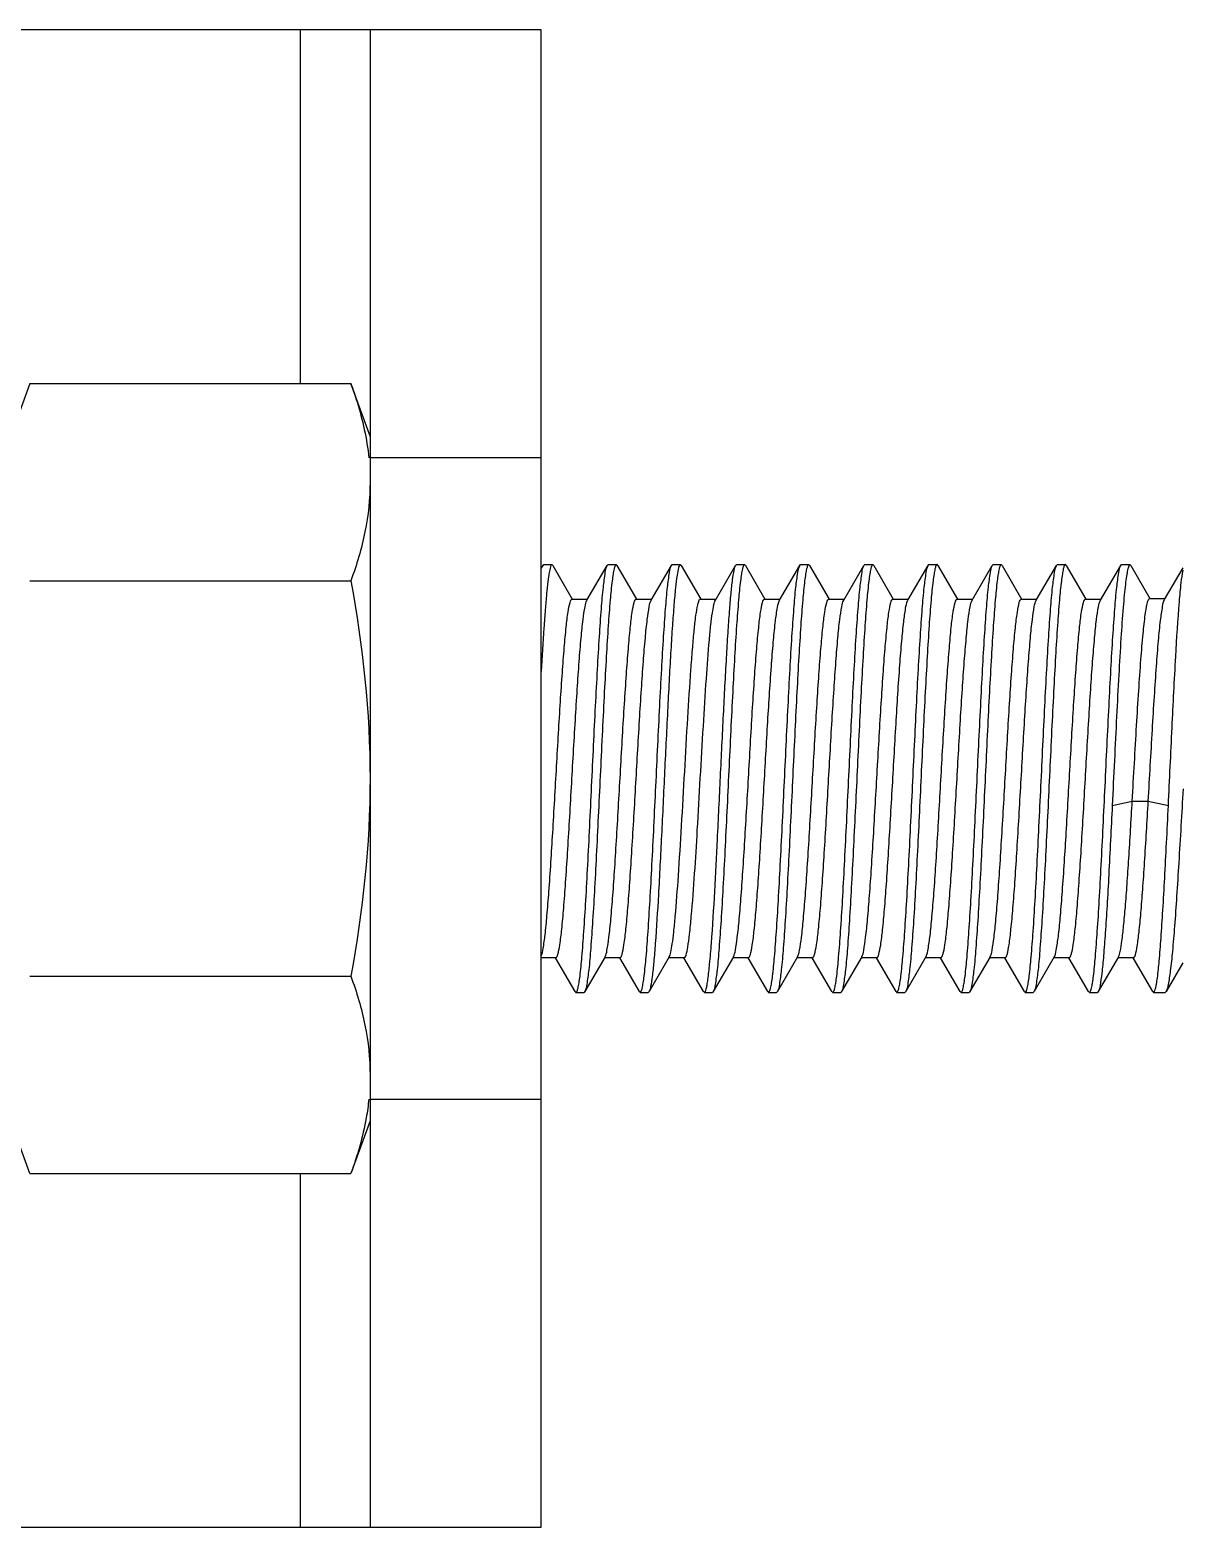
# Model space of a CAD drawing. Extents: x 4995099 to 5303443, y 4627657 to 4889583.
# Drawn here: x 5063934.9 to 5064206.2, y 4728638.4 to 4728990.8 of the extents above; entities that cross this region are included whole.
import ezdxf

# ---------------------------------------------------------------- set-up
doc = ezdxf.new("R2010")
doc.units = 0
doc.header["$LTSCALE"] = 1000
doc.header["$MEASUREMENT"] = 0
doc.layers.get('0').update_dxf_attribs({"color": 4, "linetype": 'CONTINUOUS'})

msp = doc.modelspace()

# ---------------------------------------------------------------- linework, layer by layer
at = {"linetype": 'Continuous'}
for p, q in [((5064055.17, 4728990.82), (5063624.11, 4728990.82)), ((5063998.46, 4728990.82), (5063998.46, 4728907.64)), ((5064014.9, 4728990.82), (5064014.9, 4728638.44)), ((5064055.17, 4728638.44), (5064055.17, 4728990.82)), ((5063934.86, 4728907.64), (5063930.33, 4728895.18)), ((5063934.86, 4728907.64), (5064010.37, 4728907.64)), ((5064014.9, 4728895.18), (5064010.37, 4728907.64)), ((5064055.17, 4728890.14), (5064014.9, 4728890.14)), ((5064055.17, 4728864.06), (5064055.6, 4728864.8)), ((5064055.6, 4728864.8), (5064055.8, 4728864.97)), ((5064055.8, 4728864.97), (5064057.69, 4728864.97)), ((5064055.8, 4728864.97), (5064057.69, 4728864.97)), ((5064057.69, 4728864.97), (5064057.66, 4728864.97)), ((5064057.89, 4728864.8), (5064057.69, 4728864.97)), ((5064057.89, 4728864.8), (5064062.49, 4728856.87)), ((5064065.94, 4728856.61), (5064070.71, 4728864.8)), ((5064070.71, 4728864.8), (5064070.9, 4728864.97)), ((5064070.9, 4728864.97), (5064072.79, 4728864.97)), ((5064070.9, 4728864.97), (5064072.79, 4728864.97)), ((5064072.79, 4728864.97), (5064072.77, 4728864.97)), ((5064072.99, 4728864.8), (5064072.79, 4728864.97)), ((5064072.99, 4728864.8), (5064077.59, 4728856.87)), ((5064081.04, 4728856.61), (5064085.81, 4728864.8)), ((5064085.81, 4728864.8), (5064086.01, 4728864.97)), ((5064086.01, 4728864.97), (5064087.9, 4728864.97)), ((5064086.01, 4728864.97), (5064087.9, 4728864.97)), ((5064087.9, 4728864.97), (5064087.87, 4728864.97)), ((5064088.1, 4728864.8), (5064087.9, 4728864.97)), ((5064088.1, 4728864.8), (5064092.69, 4728856.87)), ((5064096.15, 4728856.61), (5064100.91, 4728864.8)), ((5064100.91, 4728864.8), (5064101.11, 4728864.97)), ((5064101.11, 4728864.97), (5064103, 4728864.97)), ((5064101.11, 4728864.97), (5064103, 4728864.97)), ((5064103, 4728864.97), (5064102.97, 4728864.97)), ((5064103.2, 4728864.8), (5064103, 4728864.97)), ((5064103.2, 4728864.8), (5064107.8, 4728856.87)), ((5064111.25, 4728856.61), (5064116.01, 4728864.8)), ((5064116.01, 4728864.8), (5064116.21, 4728864.97)), ((5064116.21, 4728864.97), (5064118.1, 4728864.97)), ((5064116.21, 4728864.97), (5064118.1, 4728864.97)), ((5064118.1, 4728864.97), (5064118.07, 4728864.97)), ((5064118.3, 4728864.8), (5064118.1, 4728864.97)), ((5064118.3, 4728864.8), (5064122.9, 4728856.87)), ((5064126.35, 4728856.61), (5064131.11, 4728864.8)), ((5064131.11, 4728864.8), (5064131.31, 4728864.97)), ((5064131.31, 4728864.97), (5064133.2, 4728864.97)), ((5064131.31, 4728864.97), (5064133.2, 4728864.97)), ((5064133.2, 4728864.97), (5064133.18, 4728864.97)), ((5064133.4, 4728864.8), (5064133.2, 4728864.97)), ((5064133.4, 4728864.8), (5064138, 4728856.87)), ((5064141.45, 4728856.61), (5064146.22, 4728864.8)), ((5064146.22, 4728864.8), (5064146.41, 4728864.97)), ((5064146.41, 4728864.97), (5064148.31, 4728864.97)), ((5064146.41, 4728864.97), (5064148.31, 4728864.97)), ((5064148.31, 4728864.97), (5064148.28, 4728864.97)), ((5064148.5, 4728864.8), (5064148.31, 4728864.97)), ((5064148.5, 4728864.8), (5064153.1, 4728856.87)), ((5064156.55, 4728856.61), (5064161.32, 4728864.8)), ((5064161.32, 4728864.8), (5064161.52, 4728864.97)), ((5064161.52, 4728864.97), (5064163.41, 4728864.97)), ((5064161.52, 4728864.97), (5064163.41, 4728864.97)), ((5064163.41, 4728864.97), (5064163.38, 4728864.97)), ((5064163.61, 4728864.8), (5064163.41, 4728864.97)), ((5064163.61, 4728864.8), (5064168.21, 4728856.87)), ((5064171.66, 4728856.61), (5064176.42, 4728864.8)), ((5064176.42, 4728864.8), (5064176.62, 4728864.97)), ((5064176.62, 4728864.97), (5064178.51, 4728864.97)), ((5064176.62, 4728864.97), (5064178.51, 4728864.97)), ((5064178.51, 4728864.97), (5064178.48, 4728864.97)), ((5064178.71, 4728864.8), (5064178.51, 4728864.97)), ((5064178.71, 4728864.8), (5064183.31, 4728856.87)), ((5064186.76, 4728856.61), (5064191.52, 4728864.8)), ((5064191.52, 4728864.8), (5064191.72, 4728864.97)), ((5064191.72, 4728864.97), (5064193.71, 4728864.97)), ((5064191.72, 4728864.97), (5064193.71, 4728864.97)), ((5064193.71, 4728864.97), (5064193.68, 4728864.97)), ((5064193.93, 4728864.78), (5064193.71, 4728864.97)), ((5064193.93, 4728864.78), (5064198.42, 4728857.03)), ((5064201.87, 4728856.78), (5064206.2, 4728864.21)), ((5063934.86, 4728861.13), (5064010.37, 4728861.13)), ((5064062.4, 4728856.82), (5064066.06, 4728856.82)), ((5064077.5, 4728856.82), (5064081.16, 4728856.82)), ((5064092.61, 4728856.82), (5064096.26, 4728856.82)), ((5064107.71, 4728856.82), (5064111.37, 4728856.82)), ((5064111.13, 4728856.36), (5064111.25, 4728856.61)), ((5064122.81, 4728856.82), (5064126.47, 4728856.82)), ((5064137.91, 4728856.82), (5064141.57, 4728856.82)), ((5064141.37, 4728856.46), (5064141.45, 4728856.61)), ((5064153.01, 4728856.82), (5064156.67, 4728856.82)), ((5064168.12, 4728856.82), (5064171.77, 4728856.82)), ((5064183.22, 4728856.82), (5064186.88, 4728856.82)), ((5064198.33, 4728856.98), (5064201.99, 4728856.98)), ((5064189.53, 4728808.27), (5064194.24, 4728809.3)), ((5064194.24, 4728809.3), (5064198.02, 4728809.3)), ((5064198.02, 4728809.3), (5064202.74, 4728808.27)), ((5064058.63, 4728772.45), (5064055.17, 4728772.45)), ((5064063.15, 4728764.46), (5064058.54, 4728772.39)), ((5064070.19, 4728772.65), (5064065.44, 4728764.46)), ((5064073.73, 4728772.45), (5064070.07, 4728772.45)), ((5064078.26, 4728764.46), (5064073.64, 4728772.39)), ((5064085.29, 4728772.65), (5064080.54, 4728764.46)), ((5064088.83, 4728772.45), (5064085.17, 4728772.45)), ((5064093.36, 4728764.46), (5064088.74, 4728772.39)), ((5064100.39, 4728772.65), (5064095.65, 4728764.46)), ((5064103.93, 4728772.45), (5064100.27, 4728772.45)), ((5064108.46, 4728764.46), (5064103.84, 4728772.39)), ((5064115.5, 4728772.65), (5064110.75, 4728764.46)), ((5064119.03, 4728772.45), (5064115.38, 4728772.45)), ((5064123.56, 4728764.46), (5064118.95, 4728772.39)), ((5064130.6, 4728772.65), (5064125.85, 4728764.46)), ((5064134.14, 4728772.45), (5064130.48, 4728772.45)), ((5064138.67, 4728764.46), (5064134.05, 4728772.39)), ((5064145.7, 4728772.65), (5064140.95, 4728764.46)), ((5064149.24, 4728772.45), (5064145.58, 4728772.45)), ((5064145.7, 4728772.65), (5064145.76, 4728772.76)), ((5064153.77, 4728764.46), (5064149.15, 4728772.39)), ((5064160.8, 4728772.65), (5064156.06, 4728764.46)), ((5064164.34, 4728772.45), (5064160.68, 4728772.45)), ((5064168.87, 4728764.46), (5064164.25, 4728772.39)), ((5064175.9, 4728772.65), (5064171.16, 4728764.46)), ((5064179.44, 4728772.45), (5064175.79, 4728772.45)), ((5064175.9, 4728772.65), (5064176, 4728772.85)), ((5064183.97, 4728764.46), (5064179.36, 4728772.39)), ((5064191.01, 4728772.65), (5064186.26, 4728764.46)), ((5064194.55, 4728772.45), (5064190.89, 4728772.45)), ((5064199.07, 4728764.46), (5064194.46, 4728772.39)), ((5064206.13, 4728771.28), (5064202.21, 4728764.51)), ((5063934.86, 4728768.13), (5064010.37, 4728768.13)), ((5064063.15, 4728764.46), (5064063.35, 4728764.29)), ((5064063.35, 4728764.29), (5064065.24, 4728764.29)), ((5064063.35, 4728764.29), (5064065.24, 4728764.29)), ((5064063.35, 4728764.29), (5064063.38, 4728764.29)), ((5064065.44, 4728764.46), (5064065.24, 4728764.29)), ((5064078.26, 4728764.46), (5064078.45, 4728764.29)), ((5064078.45, 4728764.29), (5064080.35, 4728764.29)), ((5064078.45, 4728764.29), (5064080.35, 4728764.29)), ((5064078.45, 4728764.29), (5064078.48, 4728764.29)), ((5064080.54, 4728764.46), (5064080.35, 4728764.29)), ((5064093.36, 4728764.46), (5064093.56, 4728764.29)), ((5064093.56, 4728764.29), (5064095.45, 4728764.29)), ((5064093.56, 4728764.29), (5064095.45, 4728764.29)), ((5064093.56, 4728764.29), (5064093.58, 4728764.29)), ((5064095.65, 4728764.46), (5064095.45, 4728764.29)), ((5064108.46, 4728764.46), (5064108.66, 4728764.29)), ((5064108.66, 4728764.29), (5064110.55, 4728764.29)), ((5064108.66, 4728764.29), (5064110.55, 4728764.29)), ((5064108.66, 4728764.29), (5064108.69, 4728764.29)), ((5064110.75, 4728764.46), (5064110.55, 4728764.29)), ((5064123.56, 4728764.46), (5064123.76, 4728764.29)), ((5064123.76, 4728764.29), (5064125.65, 4728764.29)), ((5064123.76, 4728764.29), (5064125.65, 4728764.29)), ((5064123.76, 4728764.29), (5064123.79, 4728764.29)), ((5064125.85, 4728764.46), (5064125.65, 4728764.29)), ((5064138.67, 4728764.46), (5064138.86, 4728764.29)), ((5064138.86, 4728764.29), (5064140.75, 4728764.29)), ((5064138.86, 4728764.29), (5064140.75, 4728764.29)), ((5064138.86, 4728764.29), (5064138.89, 4728764.29)), ((5064140.95, 4728764.46), (5064140.75, 4728764.29)), ((5064153.77, 4728764.46), (5064153.97, 4728764.29)), ((5064153.97, 4728764.29), (5064155.86, 4728764.29)), ((5064153.97, 4728764.29), (5064155.86, 4728764.29)), ((5064153.97, 4728764.29), (5064153.99, 4728764.29)), ((5064156.06, 4728764.46), (5064155.86, 4728764.29)), ((5064168.87, 4728764.46), (5064169.07, 4728764.29)), ((5064169.07, 4728764.29), (5064170.96, 4728764.29)), ((5064169.07, 4728764.29), (5064170.96, 4728764.29)), ((5064169.07, 4728764.29), (5064169.1, 4728764.29)), ((5064171.16, 4728764.46), (5064170.96, 4728764.29)), ((5064183.97, 4728764.46), (5064184.17, 4728764.29)), ((5064184.17, 4728764.29), (5064186.06, 4728764.29)), ((5064184.17, 4728764.29), (5064186.06, 4728764.29)), ((5064184.17, 4728764.29), (5064184.2, 4728764.29)), ((5064186.26, 4728764.46), (5064186.06, 4728764.29)), ((5064199.07, 4728764.46), (5064199.27, 4728764.29)), ((5064199.27, 4728764.29), (5064201.95, 4728764.29)), ((5064199.27, 4728764.29), (5064201.95, 4728764.29)), ((5064199.27, 4728764.29), (5064199.3, 4728764.29)), ((5064202.21, 4728764.51), (5064201.95, 4728764.29)), ((5064014.9, 4728739.12), (5064055.17, 4728739.12)), ((5063934.86, 4728721.63), (5063930.33, 4728734.09)), ((5064014.9, 4728734.09), (5064010.37, 4728721.63)), ((5063934.86, 4728721.63), (5064010.37, 4728721.63)), ((5063998.46, 4728721.63), (5063998.46, 4728638.44)), ((5063624.11, 4728638.44), (5064055.17, 4728638.44))]:
    msp.add_line(p, q, dxfattribs=at)
for points, knots in [([(5064010.37, 4728907.64), (5064010.89, 4728906.2), (5064012.82, 4728900.5), (5064014.15, 4728894.57), (5064014.61, 4728890.1)], [0, 0, 0, 0, 0.25454, 1, 1, 1, 1]), ([(5064014.9, 4728884.39), (5064014.9, 4728880.47), (5064014.03, 4728872.53), (5064011.74, 4728864.91), (5064010.37, 4728861.13)], [0, 0, 0, 0, 0.493589, 1, 1, 1, 1]), ([(5064057.66, 4728864.97), (5064057.47, 4728864.92), (5064057.26, 4728864.14), (5064056.97, 4728862.93), (5064056.69, 4728860.72), (5064056.39, 4728857.84), (5064056.08, 4728854.2), (5064055.65, 4728848.11), (5064055.36, 4728843.23), (5064055.17, 4728839.78)], [0, 0, 0, 0, 0.023088, 0.076942, 0.162256, 0.277921, 0.422109, 0.592457, 1, 1, 1, 1]), ([(5064063.38, 4728764.29), (5064063.5, 4728764.32), (5064063.69, 4728764.73), (5064063.88, 4728765.43), (5064064.1, 4728766.65), (5064064.43, 4728769.06), (5064064.81, 4728773.11), (5064065.25, 4728779.04), (5064065.7, 4728786.27), (5064066.15, 4728794.52), (5064066.59, 4728803.49), (5064067.04, 4728812.87), (5064067.49, 4728822.31), (5064067.94, 4728831.48), (5064068.39, 4728840.03), (5064068.83, 4728847.68), (5064069.29, 4728854.11), (5064069.69, 4728859.15), (5064070.17, 4728862.51), (5064070.41, 4728864.3), (5064070.71, 4728864.8)], [0, 0, 0, 0, 0.003607, 0.01125, 0.023199, 0.039411, 0.0841, 0.143793, 0.216365, 0.29921, 0.389343, 0.483513, 0.57832, 0.670347, 0.756272, 0.832991, 0.897743, 0.948217, 0.982646, 1, 1, 1, 1]), ([(5064072.77, 4728864.97), (5064072.65, 4728864.94), (5064072.46, 4728864.53), (5064072.27, 4728863.83), (5064072.05, 4728862.62), (5064071.72, 4728860.2), (5064071.33, 4728856.15), (5064070.89, 4728850.22), (5064070.45, 4728843), (5064070, 4728834.75), (5064069.55, 4728825.77), (5064069.1, 4728816.4), (5064068.65, 4728806.95), (5064068.2, 4728797.79), (5064067.76, 4728789.24), (5064067.31, 4728781.6), (5064066.86, 4728775.16), (5064066.46, 4728770.12), (5064065.98, 4728766.75), (5064065.73, 4728764.97), (5064065.44, 4728764.46)], [0, 0, 0, 0, 0.003611, 0.011257, 0.023208, 0.03942, 0.084105, 0.14379, 0.216353, 0.299192, 0.389318, 0.483476, 0.578271, 0.670286, 0.7562, 0.832918, 0.897679, 0.94817, 0.98262, 1, 1, 1, 1]), ([(5064078.48, 4728764.29), (5064078.6, 4728764.32), (5064078.79, 4728764.73), (5064078.98, 4728765.43), (5064079.2, 4728766.65), (5064079.53, 4728769.06), (5064079.92, 4728773.11), (5064080.36, 4728779.04), (5064080.8, 4728786.27), (5064081.25, 4728794.52), (5064081.7, 4728803.49), (5064082.15, 4728812.87), (5064082.6, 4728822.31), (5064083.04, 4728831.48), (5064083.49, 4728840.03), (5064083.94, 4728847.68), (5064084.39, 4728854.11), (5064084.79, 4728859.15), (5064085.27, 4728862.51), (5064085.51, 4728864.3), (5064085.81, 4728864.8)], [0, 0, 0, 0, 0.003607, 0.01125, 0.023198, 0.03941, 0.084098, 0.143791, 0.216363, 0.299208, 0.389341, 0.48351, 0.578318, 0.670346, 0.756271, 0.83299, 0.897743, 0.948217, 0.982646, 1, 1, 1, 1]), ([(5064087.87, 4728864.97), (5064087.78, 4728864.95), (5064087.63, 4728864.69), (5064087.36, 4728863.89), (5064087.06, 4728862.09), (5064086.72, 4728859.2), (5064086.37, 4728855.24), (5064086.01, 4728850.35), (5064085.65, 4728844.63), (5064085.29, 4728838.22), (5064084.8, 4728828.72), (5064084.2, 4728816.31), (5064083.5, 4728801.59), (5064082.81, 4728788.07), (5064082.29, 4728779.62), (5064082.01, 4728775.82)], [0, 0, 0, 0, 0.002964, 0.008737, 0.029566, 0.062647, 0.107305, 0.162537, 0.227082, 0.299454, 0.377979, 0.546128, 0.716059, 0.872129, 1, 1, 1, 1]), ([(5064095.22, 4728775.82), (5064095.83, 4728783.98), (5064096.49, 4728797.05), (5064097.35, 4728815.02), (5064098.03, 4728829.27), (5064098.62, 4728840.55), (5064099.11, 4728848.63), (5064099.45, 4728853.67), (5064099.8, 4728857.84), (5064100.13, 4728861.09), (5064100.48, 4728863.29), (5064100.71, 4728864.45), (5064100.91, 4728864.8)], [0, 0, 0, 0, 0.275142, 0.440178, 0.604823, 0.754782, 0.820106, 0.877048, 0.924377, 0.961083, 0.986411, 1, 1, 1, 1]), ([(5064102.97, 4728864.97), (5064102.85, 4728864.94), (5064102.67, 4728864.53), (5064102.47, 4728863.83), (5064102.25, 4728862.62), (5064101.92, 4728860.2), (5064101.54, 4728856.15), (5064101.1, 4728850.22), (5064100.65, 4728843), (5064100.21, 4728834.75), (5064099.76, 4728825.77), (5064099.31, 4728816.4), (5064098.86, 4728806.95), (5064098.41, 4728797.79), (5064097.96, 4728789.24), (5064097.52, 4728781.59), (5064097.06, 4728775.16), (5064096.67, 4728770.12), (5064096.19, 4728766.75), (5064095.94, 4728764.97), (5064095.65, 4728764.46)], [0, 0, 0, 0, 0.003611, 0.011258, 0.023209, 0.039422, 0.084108, 0.143794, 0.216356, 0.299189, 0.389308, 0.483464, 0.57826, 0.670281, 0.756203, 0.832923, 0.897683, 0.948172, 0.982621, 1, 1, 1, 1]), ([(5064108.69, 4728764.29), (5064108.8, 4728764.32), (5064108.99, 4728764.73), (5064109.19, 4728765.43), (5064109.41, 4728766.64), (5064109.74, 4728769.06), (5064110.12, 4728773.11), (5064110.56, 4728779.04), (5064111.01, 4728786.27), (5064111.45, 4728794.51), (5064111.9, 4728803.49), (5064112.35, 4728812.87), (5064112.8, 4728822.31), (5064113.25, 4728831.48), (5064113.7, 4728840.03), (5064114.14, 4728847.67), (5064114.59, 4728854.11), (5064114.99, 4728859.15), (5064115.47, 4728862.51), (5064115.72, 4728864.3), (5064116.01, 4728864.8)], [0, 0, 0, 0, 0.003606, 0.011248, 0.023195, 0.039405, 0.08409, 0.14378, 0.216352, 0.299204, 0.389345, 0.483519, 0.578326, 0.67035, 0.756268, 0.832985, 0.897739, 0.948216, 0.982646, 1, 1, 1, 1]), ([(5064118.07, 4728864.97), (5064117.96, 4728864.94), (5064117.77, 4728864.53), (5064117.57, 4728863.83), (5064117.35, 4728862.62), (5064117.02, 4728860.2), (5064116.64, 4728856.15), (5064116.2, 4728850.22), (5064115.76, 4728843), (5064115.31, 4728834.75), (5064114.86, 4728825.77), (5064114.41, 4728816.4), (5064113.96, 4728806.95), (5064113.51, 4728797.79), (5064113.06, 4728789.24), (5064112.62, 4728781.59), (5064112.17, 4728775.16), (5064111.77, 4728770.12), (5064111.29, 4728766.75), (5064111.04, 4728764.97), (5064110.75, 4728764.46)], [0, 0, 0, 0, 0.003611, 0.011258, 0.023209, 0.039423, 0.08411, 0.143796, 0.216358, 0.299191, 0.38931, 0.483466, 0.578262, 0.670283, 0.756204, 0.832924, 0.897683, 0.948172, 0.982621, 1, 1, 1, 1]), ([(5064123.79, 4728764.29), (5064123.91, 4728764.32), (5064124.09, 4728764.73), (5064124.29, 4728765.43), (5064124.51, 4728766.64), (5064124.84, 4728769.06), (5064125.22, 4728773.11), (5064125.66, 4728779.04), (5064126.11, 4728786.27), (5064126.55, 4728794.51), (5064127, 4728803.49), (5064127.45, 4728812.87), (5064127.9, 4728822.31), (5064128.35, 4728831.48), (5064128.8, 4728840.03), (5064129.24, 4728847.67), (5064129.7, 4728854.11), (5064130.1, 4728859.15), (5064130.58, 4728862.51), (5064130.82, 4728864.3), (5064131.11, 4728864.8)], [0, 0, 0, 0, 0.003606, 0.011248, 0.023195, 0.039405, 0.08409, 0.14378, 0.216352, 0.299203, 0.389344, 0.483517, 0.578325, 0.670349, 0.756267, 0.832984, 0.897738, 0.948215, 0.982646, 1, 1, 1, 1]), ([(5064133.18, 4728864.97), (5064133.06, 4728864.94), (5064132.87, 4728864.53), (5064132.68, 4728863.83), (5064132.45, 4728862.62), (5064132.13, 4728860.2), (5064131.74, 4728856.15), (5064131.3, 4728850.22), (5064130.86, 4728843), (5064130.41, 4728834.75), (5064129.96, 4728825.77), (5064129.51, 4728816.4), (5064129.06, 4728806.95), (5064128.61, 4728797.79), (5064128.16, 4728789.24), (5064127.72, 4728781.59), (5064127.27, 4728775.16), (5064126.87, 4728770.12), (5064126.39, 4728766.75), (5064126.14, 4728764.97), (5064125.85, 4728764.46)], [0, 0, 0, 0, 0.003611, 0.011259, 0.02321, 0.039423, 0.084111, 0.143798, 0.21636, 0.299193, 0.389312, 0.483468, 0.578264, 0.670284, 0.756205, 0.832924, 0.897684, 0.948172, 0.982621, 1, 1, 1, 1]), ([(5064138.89, 4728764.29), (5064139.01, 4728764.32), (5064139.2, 4728764.73), (5064139.39, 4728765.43), (5064139.61, 4728766.64), (5064139.94, 4728769.06), (5064140.33, 4728773.11), (5064140.77, 4728779.04), (5064141.21, 4728786.27), (5064141.66, 4728794.51), (5064142.11, 4728803.49), (5064142.56, 4728812.87), (5064143.01, 4728822.31), (5064143.45, 4728831.48), (5064143.9, 4728840.03), (5064144.34, 4728847.67), (5064144.8, 4728854.11), (5064145.2, 4728859.15), (5064145.68, 4728862.51), (5064145.92, 4728864.3), (5064146.22, 4728864.8)], [0, 0, 0, 0, 0.003606, 0.011248, 0.023195, 0.039405, 0.08409, 0.143779, 0.216351, 0.299203, 0.389343, 0.483516, 0.578323, 0.670348, 0.756266, 0.832984, 0.897738, 0.948215, 0.982646, 1, 1, 1, 1]), ([(5064148.28, 4728864.97), (5064148.16, 4728864.94), (5064147.97, 4728864.53), (5064147.78, 4728863.83), (5064147.56, 4728862.62), (5064147.23, 4728860.2), (5064146.84, 4728856.15), (5064146.4, 4728850.22), (5064145.96, 4728842.99), (5064145.51, 4728834.75), (5064145.06, 4728825.77), (5064144.61, 4728816.4), (5064144.16, 4728806.95), (5064143.72, 4728797.79), (5064143.27, 4728789.23), (5064142.83, 4728781.59), (5064142.37, 4728775.16), (5064141.97, 4728770.12), (5064141.49, 4728766.75), (5064141.25, 4728764.97), (5064140.95, 4728764.46)], [0, 0, 0, 0, 0.003612, 0.011261, 0.023213, 0.039428, 0.084118, 0.143807, 0.216371, 0.299205, 0.389325, 0.48348, 0.578274, 0.670292, 0.75621, 0.832928, 0.897687, 0.948173, 0.982621, 1, 1, 1, 1]), ([(5064153.99, 4728764.29), (5064154.11, 4728764.32), (5064154.3, 4728764.73), (5064154.49, 4728765.43), (5064154.71, 4728766.64), (5064155.04, 4728769.06), (5064155.43, 4728773.11), (5064155.87, 4728779.04), (5064156.31, 4728786.27), (5064156.76, 4728794.51), (5064157.21, 4728803.49), (5064157.66, 4728812.87), (5064158.11, 4728822.31), (5064158.56, 4728831.48), (5064159.01, 4728840.03), (5064159.45, 4728847.67), (5064159.9, 4728854.11), (5064160.3, 4728859.15), (5064160.78, 4728862.51), (5064161.03, 4728864.3), (5064161.32, 4728864.8)], [0, 0, 0, 0, 0.003606, 0.011247, 0.023194, 0.039403, 0.084087, 0.143776, 0.216347, 0.299198, 0.389337, 0.483508, 0.578316, 0.670341, 0.75626, 0.832979, 0.897735, 0.948214, 0.982645, 1, 1, 1, 1]), ([(5064163.38, 4728864.97), (5064163.26, 4728864.94), (5064163.07, 4728864.53), (5064162.88, 4728863.83), (5064162.66, 4728862.62), (5064162.33, 4728860.2), (5064161.95, 4728856.15), (5064161.51, 4728850.22), (5064161.06, 4728842.99), (5064160.61, 4728834.75), (5064160.17, 4728825.77), (5064159.72, 4728816.39), (5064159.27, 4728806.95), (5064158.82, 4728797.79), (5064158.37, 4728789.23), (5064157.93, 4728781.59), (5064157.47, 4728775.16), (5064157.07, 4728770.12), (5064156.6, 4728766.75), (5064156.35, 4728764.97), (5064156.06, 4728764.46)], [0, 0, 0, 0, 0.003612, 0.011261, 0.023214, 0.039428, 0.084119, 0.143809, 0.216373, 0.299207, 0.389327, 0.483482, 0.578276, 0.670293, 0.756211, 0.832929, 0.897687, 0.948174, 0.982621, 1, 1, 1, 1]), ([(5064169.1, 4728764.29), (5064169.21, 4728764.32), (5064169.4, 4728764.73), (5064169.6, 4728765.43), (5064169.82, 4728766.64), (5064170.14, 4728769.06), (5064170.53, 4728773.11), (5064170.97, 4728779.04), (5064171.41, 4728786.27), (5064171.86, 4728794.51), (5064172.31, 4728803.49), (5064172.76, 4728812.87), (5064173.21, 4728822.31), (5064173.66, 4728831.48), (5064174.11, 4728840.03), (5064174.55, 4728847.67), (5064175, 4728854.11), (5064175.4, 4728859.15), (5064175.88, 4728862.51), (5064176.13, 4728864.3), (5064176.42, 4728864.8)], [0, 0, 0, 0, 0.003606, 0.011247, 0.023193, 0.039403, 0.084087, 0.143775, 0.216347, 0.299197, 0.389335, 0.483507, 0.578314, 0.670339, 0.756259, 0.832978, 0.897734, 0.948214, 0.982645, 1, 1, 1, 1]), ([(5064178.48, 4728864.97), (5064178.36, 4728864.94), (5064178.18, 4728864.53), (5064177.98, 4728863.83), (5064177.76, 4728862.62), (5064177.43, 4728860.2), (5064177.05, 4728856.15), (5064176.61, 4728850.22), (5064176.16, 4728842.99), (5064175.72, 4728834.75), (5064175.27, 4728825.77), (5064174.82, 4728816.39), (5064174.37, 4728806.95), (5064173.92, 4728797.79), (5064173.47, 4728789.23), (5064173.03, 4728781.59), (5064172.58, 4728775.16), (5064172.18, 4728770.12), (5064171.7, 4728766.75), (5064171.45, 4728764.97), (5064171.16, 4728764.46)], [0, 0, 0, 0, 0.003613, 0.011261, 0.023214, 0.039429, 0.08412, 0.143811, 0.216375, 0.299209, 0.389329, 0.483484, 0.578278, 0.670294, 0.756212, 0.83293, 0.897688, 0.948174, 0.982621, 1, 1, 1, 1]), ([(5064184.2, 4728764.29), (5064184.32, 4728764.32), (5064184.5, 4728764.73), (5064184.7, 4728765.43), (5064184.92, 4728766.64), (5064185.25, 4728769.06), (5064185.63, 4728773.11), (5064186.07, 4728779.04), (5064186.52, 4728786.27), (5064186.96, 4728794.51), (5064187.41, 4728803.49), (5064187.86, 4728812.87), (5064188.31, 4728822.31), (5064188.76, 4728831.48), (5064189.21, 4728840.03), (5064189.65, 4728847.67), (5064190.11, 4728854.11), (5064190.5, 4728859.15), (5064190.98, 4728862.51), (5064191.23, 4728864.3), (5064191.52, 4728864.8)], [0, 0, 0, 0, 0.003606, 0.011247, 0.023193, 0.039403, 0.084086, 0.143774, 0.216346, 0.299196, 0.389334, 0.483505, 0.578313, 0.670338, 0.756258, 0.832977, 0.897733, 0.948213, 0.982645, 1, 1, 1, 1]), ([(5064193.68, 4728864.97), (5064193.54, 4728864.94), (5064193.33, 4728864.43), (5064193.1, 4728863.59), (5064192.85, 4728862.11), (5064192.6, 4728860.16), (5064192.34, 4728857.69), (5064191.97, 4728853.48), (5064191.54, 4728847.19), (5064191.04, 4728838.65), (5064190.54, 4728829.04), (5064190.04, 4728818.8), (5064189.7, 4728811.8), (5064189.53, 4728808.27)], [0, 0, 0, 0, 0.00759, 0.023989, 0.049698, 0.084571, 0.128273, 0.180348, 0.307263, 0.459782, 0.631209, 0.813963, 1, 1, 1, 1]), ([(5064202.74, 4728808.27), (5064203.04, 4728814.38), (5064203.58, 4728826.07), (5064204.39, 4728842.07), (5064205.08, 4728853.44), (5064205.7, 4728860.21), (5064206, 4728862.67), (5064206.2, 4728863.64)], [0, 0, 0, 0, 0.33063, 0.632635, 0.865973, 0.946815, 1, 1, 1, 1]), ([(5064055.17, 4728772.83), (5064055.41, 4728773.4), (5064055.72, 4728775.09), (5064056.16, 4728778.25), (5064056.57, 4728782.71), (5064057.21, 4728790.71), (5064057.93, 4728802.42), (5064058.64, 4728814.87), (5064059.23, 4728825.17), (5064059.67, 4728832.52), (5064060.11, 4728839.24), (5064060.55, 4728845.09), (5064060.99, 4728849.89), (5064061.39, 4728853.41), (5064061.79, 4728855.58), (5064062.09, 4728856.53), (5064062.3, 4728856.82), (5064062.4, 4728856.82)], [0, 0, 0, 0, 0.021934, 0.060252, 0.1138, 0.180755, 0.345177, 0.530709, 0.623344, 0.711545, 0.792219, 0.862544, 0.920069, 0.962821, 0.989426, 0.996537, 1, 1, 1, 1]), ([(5064058.63, 4728772.45), (5064058.72, 4728772.45), (5064058.94, 4728772.74), (5064059.24, 4728773.71), (5064059.65, 4728775.94), (5064060.06, 4728779.54), (5064060.5, 4728784.45), (5064060.94, 4728790.42), (5064061.39, 4728797.28), (5064061.84, 4728804.76), (5064062.43, 4728815.19), (5064063.02, 4728825.53), (5064063.63, 4728835.4), (5064064.07, 4728841.86), (5064064.52, 4728847.33), (5064064.93, 4728851.65), (5064065.39, 4728854.59), (5064065.67, 4728856.15), (5064065.94, 4728856.61)], [0, 0, 0, 0, 0.003515, 0.010772, 0.03795, 0.08161, 0.140308, 0.211978, 0.294061, 0.383612, 0.477415, 0.664253, 0.750571, 0.827951, 0.893624, 0.945254, 0.981055, 1, 1, 1, 1]), ([(5064070.19, 4728772.65), (5064070.46, 4728773.11), (5064070.74, 4728774.68), (5064071.19, 4728777.62), (5064071.61, 4728781.94), (5064072.06, 4728787.41), (5064072.5, 4728793.87), (5064073.11, 4728803.74), (5064073.69, 4728814.08), (5064074.29, 4728824.51), (5064074.74, 4728831.99), (5064075.19, 4728838.84), (5064075.63, 4728844.82), (5064076.07, 4728849.72), (5064076.48, 4728853.32), (5064076.88, 4728855.55), (5064077.18, 4728856.52), (5064077.4, 4728856.82), (5064077.5, 4728856.82)], [0, 0, 0, 0, 0.018976, 0.054803, 0.106453, 0.172139, 0.249526, 0.335844, 0.522668, 0.616459, 0.705997, 0.788066, 0.859722, 0.918409, 0.962059, 0.989231, 0.996484, 1, 1, 1, 1]), ([(5064073.73, 4728772.45), (5064073.83, 4728772.45), (5064074.05, 4728772.74), (5064074.35, 4728773.71), (5064074.75, 4728775.94), (5064075.16, 4728779.54), (5064075.6, 4728784.45), (5064076.04, 4728790.42), (5064076.49, 4728797.28), (5064076.94, 4728804.76), (5064077.54, 4728815.19), (5064078.12, 4728825.53), (5064078.73, 4728835.4), (5064079.18, 4728841.86), (5064079.62, 4728847.33), (5064080.04, 4728851.65), (5064080.49, 4728854.59), (5064080.77, 4728856.15), (5064081.04, 4728856.61)], [0, 0, 0, 0, 0.003517, 0.010771, 0.037949, 0.081609, 0.140308, 0.211979, 0.294062, 0.383613, 0.477416, 0.664254, 0.750571, 0.827951, 0.893623, 0.945253, 0.981055, 1, 1, 1, 1]), ([(5064086.71, 4728782.11), (5064087, 4728785.31), (5064087.52, 4728792.43), (5064088.22, 4728803.82), (5064088.92, 4728816.22), (5064089.62, 4728828.46), (5064090.23, 4728838.06), (5064090.74, 4728844.79), (5064091.1, 4728848.89), (5064091.44, 4728852.12), (5064091.8, 4728854.63), (5064092.09, 4728855.92), (5064092.4, 4728856.82), (5064092.61, 4728856.82)], [0, 0, 0, 0, 0.128499, 0.285338, 0.455997, 0.624629, 0.775582, 0.839957, 0.89488, 0.939089, 0.971598, 0.991791, 1, 1, 1, 1]), ([(5064090.49, 4728782.11), (5064091.1, 4728788.89), (5064091.75, 4728799.77), (5064092.61, 4728814.72), (5064093.29, 4728826.59), (5064093.96, 4728837.45), (5064094.54, 4728845.41), (5064095.05, 4728850.57), (5064095.38, 4728853.35), (5064095.72, 4728855.27), (5064095.96, 4728856.29), (5064096.15, 4728856.61)], [0, 0, 0, 0, 0.273163, 0.437049, 0.600835, 0.7505, 0.873256, 0.921165, 0.958687, 0.985083, 1, 1, 1, 1]), ([(5064100.39, 4728772.65), (5064100.66, 4728773.11), (5064100.94, 4728774.68), (5064101.4, 4728777.62), (5064101.81, 4728781.94), (5064102.26, 4728787.41), (5064102.7, 4728793.87), (5064103.32, 4728803.74), (5064103.9, 4728814.08), (5064104.5, 4728824.51), (5064104.94, 4728831.99), (5064105.39, 4728838.84), (5064105.83, 4728844.82), (5064106.28, 4728849.72), (5064106.69, 4728853.32), (5064107.09, 4728855.55), (5064107.39, 4728856.52), (5064107.61, 4728856.82), (5064107.71, 4728856.82)], [0, 0, 0, 0, 0.018976, 0.054803, 0.106453, 0.172139, 0.249526, 0.335844, 0.522668, 0.61646, 0.705997, 0.788066, 0.859722, 0.918409, 0.962059, 0.989231, 0.996485, 1, 1, 1, 1]), ([(5064103.93, 4728772.45), (5064104.03, 4728772.45), (5064104.25, 4728772.73), (5064104.54, 4728773.67), (5064104.94, 4728775.83), (5064105.34, 4728779.32), (5064105.78, 4728784.09), (5064106.21, 4728789.9), (5064106.65, 4728796.58), (5064107.09, 4728803.89), (5064107.68, 4728814.15), (5064108.38, 4728826.56), (5064109.11, 4728838.28), (5064109.74, 4728846.3), (5064110.16, 4728850.81), (5064110.59, 4728854.03), (5064110.9, 4728855.76), (5064111.13, 4728856.36)], [0, 0, 0, 0, 0.003449, 0.010513, 0.036944, 0.079419, 0.136588, 0.206502, 0.286746, 0.374534, 0.46681, 0.651938, 0.816574, 0.883918, 0.938051, 0.977142, 1, 1, 1, 1]), ([(5064115.5, 4728772.65), (5064115.76, 4728773.11), (5064116.04, 4728774.68), (5064116.5, 4728777.62), (5064116.91, 4728781.94), (5064117.36, 4728787.41), (5064117.8, 4728793.87), (5064118.42, 4728803.74), (5064119, 4728814.08), (5064119.6, 4728824.51), (5064120.05, 4728831.99), (5064120.49, 4728838.84), (5064120.94, 4728844.82), (5064121.38, 4728849.72), (5064121.79, 4728853.32), (5064122.19, 4728855.55), (5064122.49, 4728856.52), (5064122.71, 4728856.82), (5064122.81, 4728856.82)], [0, 0, 0, 0, 0.018976, 0.054804, 0.106454, 0.17214, 0.249527, 0.335846, 0.522669, 0.61646, 0.705997, 0.788065, 0.859721, 0.918408, 0.962058, 0.98923, 0.996485, 1, 1, 1, 1]), ([(5064119.03, 4728772.45), (5064119.13, 4728772.45), (5064119.35, 4728772.74), (5064119.65, 4728773.71), (5064120.05, 4728775.94), (5064120.47, 4728779.54), (5064120.91, 4728784.45), (5064121.35, 4728790.42), (5064121.8, 4728797.28), (5064122.25, 4728804.76), (5064122.84, 4728815.19), (5064123.43, 4728825.53), (5064124.04, 4728835.4), (5064124.48, 4728841.86), (5064124.93, 4728847.33), (5064125.34, 4728851.65), (5064125.8, 4728854.59), (5064126.08, 4728856.15), (5064126.35, 4728856.61)], [0, 0, 0, 0, 0.003514, 0.010772, 0.03795, 0.081609, 0.140308, 0.211978, 0.294061, 0.383612, 0.477416, 0.664254, 0.750572, 0.827952, 0.893624, 0.945254, 0.981055, 1, 1, 1, 1]), ([(5064130.6, 4728772.65), (5064130.87, 4728773.11), (5064131.15, 4728774.68), (5064131.6, 4728777.62), (5064132.02, 4728781.94), (5064132.46, 4728787.41), (5064132.91, 4728793.87), (5064133.52, 4728803.74), (5064134.1, 4728814.08), (5064134.7, 4728824.51), (5064135.15, 4728831.99), (5064135.6, 4728838.84), (5064136.04, 4728844.82), (5064136.48, 4728849.72), (5064136.89, 4728853.32), (5064137.29, 4728855.55), (5064137.59, 4728856.52), (5064137.81, 4728856.82), (5064137.91, 4728856.82)], [0, 0, 0, 0, 0.018976, 0.054803, 0.106453, 0.172138, 0.249526, 0.335844, 0.522669, 0.61646, 0.705998, 0.788066, 0.859722, 0.918409, 0.962059, 0.98923, 0.996485, 1, 1, 1, 1]), ([(5064134.14, 4728772.45), (5064134.23, 4728772.45), (5064134.45, 4728772.73), (5064134.75, 4728773.68), (5064135.15, 4728775.87), (5064135.55, 4728779.39), (5064135.99, 4728784.2), (5064136.43, 4728790.07), (5064136.87, 4728796.8), (5064137.31, 4728804.17), (5064137.91, 4728814.48), (5064138.61, 4728826.93), (5064139.34, 4728838.65), (5064139.97, 4728846.64), (5064140.39, 4728851.08), (5064140.83, 4728854.22), (5064141.13, 4728855.9), (5064141.37, 4728856.46)], [0, 0, 0, 0, 0.00347, 0.010595, 0.037262, 0.080112, 0.137764, 0.208234, 0.289061, 0.377407, 0.470169, 0.655842, 0.820187, 0.887004, 0.940345, 0.978392, 1, 1, 1, 1]), ([(5064145.76, 4728772.76), (5064146.01, 4728773.3), (5064146.3, 4728774.94), (5064146.75, 4728778.03), (5064147.16, 4728782.44), (5064147.61, 4728787.98), (5064148.05, 4728794.47), (5064148.66, 4728804.32), (5064149.23, 4728814.6), (5064149.83, 4728824.94), (5064150.27, 4728832.34), (5064150.72, 4728839.1), (5064151.16, 4728845), (5064151.59, 4728849.83), (5064152, 4728853.38), (5064152.4, 4728855.57), (5064152.7, 4728856.53), (5064152.92, 4728856.82), (5064153.01, 4728856.82)], [0, 0, 0, 0, 0.020929, 0.058407, 0.111315, 0.177843, 0.255662, 0.342027, 0.527997, 0.621023, 0.709674, 0.790819, 0.861592, 0.91951, 0.962564, 0.989361, 0.996518, 1, 1, 1, 1]), ([(5064149.24, 4728772.45), (5064149.34, 4728772.45), (5064149.56, 4728772.74), (5064149.86, 4728773.71), (5064150.26, 4728775.94), (5064150.67, 4728779.54), (5064151.11, 4728784.45), (5064151.55, 4728790.42), (5064152, 4728797.28), (5064152.45, 4728804.76), (5064153.05, 4728815.19), (5064153.63, 4728825.53), (5064154.24, 4728835.4), (5064154.69, 4728841.86), (5064155.14, 4728847.33), (5064155.55, 4728851.65), (5064156.01, 4728854.59), (5064156.29, 4728856.15), (5064156.55, 4728856.61)], [0, 0, 0, 0, 0.003515, 0.010772, 0.03795, 0.081609, 0.140308, 0.211978, 0.294061, 0.383613, 0.477416, 0.664254, 0.750572, 0.827952, 0.893624, 0.945254, 0.981055, 1, 1, 1, 1]), ([(5064160.8, 4728772.65), (5064161.07, 4728773.11), (5064161.35, 4728774.68), (5064161.81, 4728777.62), (5064162.22, 4728781.94), (5064162.67, 4728787.41), (5064163.11, 4728793.87), (5064163.73, 4728803.74), (5064164.31, 4728814.08), (5064164.91, 4728824.51), (5064165.35, 4728831.99), (5064165.8, 4728838.84), (5064166.24, 4728844.82), (5064166.69, 4728849.72), (5064167.1, 4728853.32), (5064167.5, 4728855.55), (5064167.8, 4728856.52), (5064168.02, 4728856.82), (5064168.12, 4728856.82)], [0, 0, 0, 0, 0.018976, 0.054803, 0.106453, 0.172138, 0.249526, 0.335844, 0.522669, 0.61646, 0.705998, 0.788066, 0.859722, 0.918408, 0.962058, 0.98923, 0.996486, 1, 1, 1, 1]), ([(5064164.34, 4728772.45), (5064164.44, 4728772.45), (5064164.66, 4728772.74), (5064164.96, 4728773.71), (5064165.36, 4728775.94), (5064165.77, 4728779.54), (5064166.22, 4728784.45), (5064166.66, 4728790.42), (5064167.1, 4728797.28), (5064167.55, 4728804.76), (5064168.15, 4728815.19), (5064168.73, 4728825.53), (5064169.35, 4728835.4), (5064169.79, 4728841.86), (5064170.24, 4728847.33), (5064170.65, 4728851.65), (5064171.11, 4728854.59), (5064171.39, 4728856.15), (5064171.66, 4728856.61)], [0, 0, 0, 0, 0.003516, 0.010772, 0.03795, 0.08161, 0.140309, 0.211979, 0.294062, 0.383613, 0.477415, 0.664252, 0.75057, 0.82795, 0.893623, 0.945253, 0.981055, 1, 1, 1, 1]), ([(5064176, 4728772.85), (5064176.24, 4728773.42), (5064176.54, 4728775.13), (5064176.98, 4728778.31), (5064177.4, 4728782.78), (5064178.03, 4728790.78), (5064178.76, 4728802.5), (5064179.46, 4728814.93), (5064180.05, 4728825.22), (5064180.49, 4728832.56), (5064180.93, 4728839.27), (5064181.37, 4728845.11), (5064181.81, 4728849.9), (5064182.21, 4728853.41), (5064182.61, 4728855.58), (5064182.9, 4728856.53), (5064183.12, 4728856.82), (5064183.22, 4728856.82)], [0, 0, 0, 0, 0.022184, 0.060712, 0.114419, 0.181479, 0.345959, 0.531381, 0.623919, 0.712007, 0.792565, 0.862779, 0.920208, 0.962885, 0.989443, 0.996539, 1, 1, 1, 1]), ([(5064179.44, 4728772.45), (5064179.54, 4728772.45), (5064179.76, 4728772.74), (5064180.06, 4728773.71), (5064180.46, 4728775.94), (5064180.87, 4728779.54), (5064181.32, 4728784.45), (5064181.76, 4728790.42), (5064182.21, 4728797.28), (5064182.65, 4728804.76), (5064183.25, 4728815.19), (5064183.84, 4728825.53), (5064184.45, 4728835.4), (5064184.89, 4728841.86), (5064185.34, 4728847.33), (5064185.75, 4728851.65), (5064186.21, 4728854.59), (5064186.49, 4728856.15), (5064186.76, 4728856.61)], [0, 0, 0, 0, 0.003515, 0.010772, 0.037949, 0.081609, 0.140307, 0.211978, 0.294061, 0.383613, 0.477416, 0.664254, 0.750572, 0.827952, 0.893624, 0.945254, 0.981055, 1, 1, 1, 1]), ([(5064194.24, 4728809.3), (5064194.41, 4728812.29), (5064194.75, 4728818.22), (5064195.25, 4728826.89), (5064195.75, 4728835.01), (5064196.24, 4728842.23), (5064196.73, 4728848.19), (5064197.17, 4728852.28), (5064197.52, 4728854.71), (5064197.78, 4728855.91), (5064197.97, 4728856.6), (5064198.22, 4728856.98), (5064198.33, 4728856.98)], [0, 0, 0, 0, 0.187168, 0.370928, 0.54308, 0.695912, 0.822629, 0.917653, 0.951962, 0.977016, 0.992738, 1, 1, 1, 1]), ([(5064198.02, 4728809.3), (5064198.34, 4728814.9), (5064198.8, 4728823.11), (5064199.44, 4728833.7), (5064199.91, 4728840.71), (5064200.38, 4728846.67), (5064200.81, 4728851.38), (5064201.3, 4728854.58), (5064201.58, 4728856.28), (5064201.87, 4728856.78)], [0, 0, 0, 0, 0.352462, 0.517837, 0.667078, 0.794284, 0.894462, 0.96378, 1, 1, 1, 1]), ([(5064191.01, 4728772.65), (5064191.23, 4728773.04), (5064191.5, 4728774.31), (5064191.89, 4728776.71), (5064192.26, 4728780.21), (5064192.66, 4728784.66), (5064193.05, 4728789.97), (5064193.6, 4728798.27), (5064193.98, 4728804.8), (5064194.24, 4728809.3)], [0, 0, 0, 0, 0.036595, 0.103597, 0.199643, 0.322176, 0.467814, 0.632462, 1, 1, 1, 1]), ([(5064194.55, 4728772.45), (5064194.64, 4728772.45), (5064194.85, 4728772.71), (5064195.13, 4728773.59), (5064195.51, 4728775.6), (5064195.9, 4728778.86), (5064196.33, 4728783.32), (5064196.74, 4728788.77), (5064197.34, 4728797.55), (5064197.74, 4728804.49), (5064198.02, 4728809.3)], [0, 0, 0, 0, 0.007446, 0.022456, 0.078431, 0.168451, 0.289886, 0.438909, 0.610718, 1, 1, 1, 1]), ([(5064206.2, 4728812.2), (5064205.87, 4728806.39), (5064205.39, 4728797.95), (5064204.71, 4728787.17), (5064204.23, 4728780.22), (5064203.74, 4728774.38), (5064203.29, 4728769.79), (5064202.8, 4728766.66), (5064202.49, 4728765.01), (5064202.21, 4728764.51)], [0, 0, 0, 0, 0.364296, 0.529536, 0.676394, 0.800243, 0.897208, 0.964341, 1, 1, 1, 1]), ([(5064189.53, 4728808.27), (5064189.27, 4728802.84), (5064188.89, 4728794.97), (5064188.33, 4728784.97), (5064187.93, 4728778.6), (5064187.53, 4728773.29), (5064187.17, 4728769.15), (5064186.75, 4728766.36), (5064186.51, 4728764.89), (5064186.26, 4728764.46)], [0, 0, 0, 0, 0.371283, 0.537217, 0.683502, 0.805941, 0.901057, 0.966223, 1, 1, 1, 1]), ([(5064199.3, 4728764.29), (5064199.41, 4728764.32), (5064199.59, 4728764.68), (5064199.77, 4728765.31), (5064199.98, 4728766.38), (5064200.29, 4728768.52), (5064200.65, 4728772.13), (5064201.06, 4728777.44), (5064201.48, 4728783.94), (5064201.9, 4728791.42), (5064202.33, 4728799.64), (5064202.6, 4728805.34), (5064202.74, 4728808.27)], [0, 0, 0, 0, 0.007495, 0.02305, 0.047285, 0.080154, 0.170897, 0.292587, 0.441411, 0.612652, 0.800854, 1, 1, 1, 1]), ([(5064085.29, 4728772.65), (5064085.48, 4728772.97), (5064085.72, 4728774.01), (5064086.07, 4728775.95), (5064086.4, 4728778.76), (5064086.61, 4728780.9), (5064086.71, 4728782.11)], [0, 0, 0, 0, 0.117636, 0.32586, 0.622078, 1, 1, 1, 1]), ([(5064088.83, 4728772.45), (5064088.92, 4728772.45), (5064089.12, 4728772.68), (5064089.39, 4728773.49), (5064089.75, 4728775.33), (5064090.13, 4728778.33), (5064090.37, 4728780.73), (5064090.49, 4728782.11)], [0, 0, 0, 0, 0.026262, 0.07815, 0.270743, 0.58079, 1, 1, 1, 1]), ([(5064082.01, 4728775.82), (5064081.9, 4728774.35), (5064081.68, 4728771.75), (5064081.35, 4728768.34), (5064080.98, 4728766.04), (5064080.75, 4728764.83), (5064080.54, 4728764.46)], [0, 0, 0, 0, 0.385275, 0.684175, 0.890131, 1, 1, 1, 1]), ([(5064093.58, 4728764.29), (5064093.68, 4728764.32), (5064093.86, 4728764.63), (5064094.03, 4728765.21), (5064094.23, 4728766.17), (5064094.52, 4728768.11), (5064094.86, 4728771.37), (5064095.09, 4728774.2), (5064095.22, 4728775.82)], [0, 0, 0, 0, 0.026065, 0.079236, 0.161849, 0.273851, 0.583482, 1, 1, 1, 1]), ([(5064010.37, 4728768.13), (5064011.74, 4728764.36), (5064014.03, 4728756.73), (5064014.9, 4728748.79), (5064014.9, 4728744.88)], [0, 0, 0, 0, 0.506411, 1, 1, 1, 1]), ([(5064014.61, 4728739.16), (5064014.46, 4728737.68), (5064013.61, 4728731.72), (5064011.92, 4728725.89), (5064010.37, 4728721.63)], [0, 0, 0, 0, 0.246329, 1, 1, 1, 1])]:
    msp.add_open_spline(points, degree=3, knots=knots, dxfattribs=at)
for points in [[(5064010.37, 4728861.13), (5064013.16, 4728845.81), (5064014.9, 4728830.21), (5064014.9, 4728814.63)], [(5064014.9, 4728814.63), (5064014.9, 4728799.06), (5064013.16, 4728783.45), (5064010.37, 4728768.13)]]:
    msp.add_open_spline(points, degree=3, dxfattribs=at)

doc.saveas('drawing.dxf')
